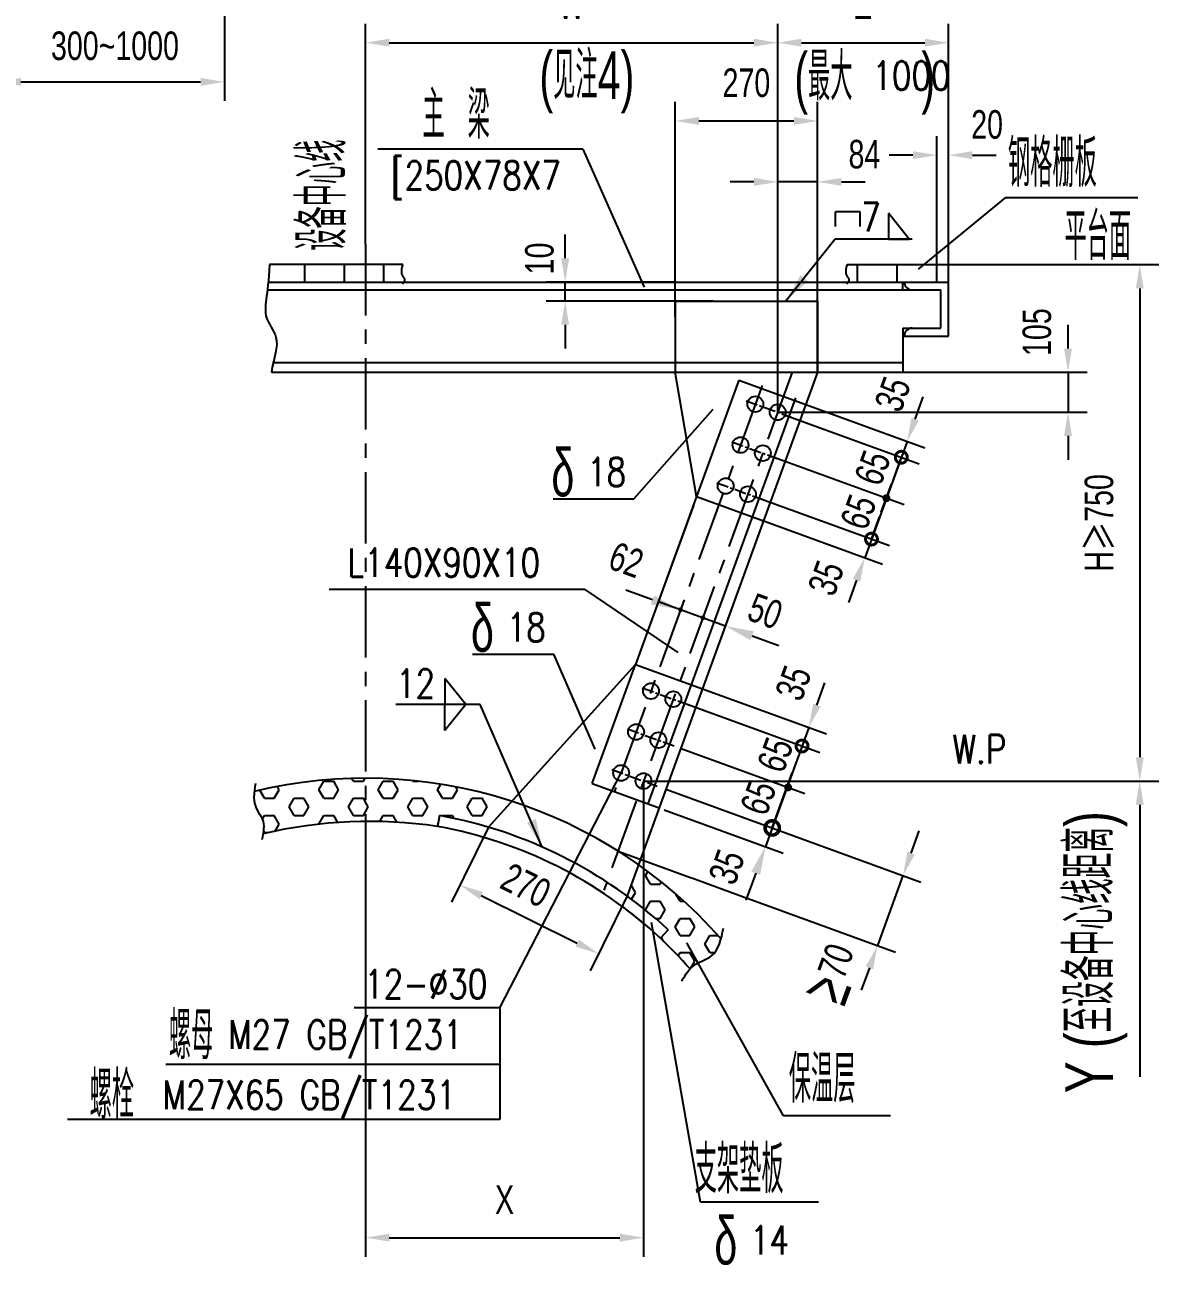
# Model space of a CAD drawing. Extents: x 148 to 221443, y -36682 to 6758.
# Drawn here: x 82567 to 84972, y -21196 to -18586 of the extents above; entities that cross this region are included whole.
import ezdxf
from ezdxf.enums import TextEntityAlignment as Align

# ---------------------------------------------------------------- set-up
doc = ezdxf.new("R2010")
doc.units = 0
doc.header["$LTSCALE"] = 10
doc.header["$MEASUREMENT"] = 0
doc.linetypes.add('CENTERX2', pattern=[4, 2.5, -0.5, 0.5, -0.5])
doc.linetypes.add('PHANTOM', pattern=[2.5, 1.25, -0.25, 0.25, -0.25, 0.25, -0.25])
for name, color, linetype in [('2', 4, 'Continuous'), ('3', 255, 'Continuous'), ('6', 4, 'PHANTOM'), ('9', 6, 'Continuous'), ('CENTER', 1, 'CENTERX2'), ('WHITE', 7, 'Continuous')]:
    doc.layers.add(name, color=color, linetype=linetype)
doc.styles.add('HZ', font='ROMS.SHX', dxfattribs={"width": 0.75, "bigfont": 'GBCBIG.SHX'})
doc.styles.get("Standard").update_dxf_attribs({"font": 'wison_e.shx', "width": 0.75, "bigfont": 'wison_c.shx'})
doc.styles.add('XW', font='ROMANS.shx', dxfattribs={"width": 0.85})
doc.dimstyles.new('DIM1', dxfattribs={"dimscale": 20, "dimtxt": 3, "dimasz": 2.5, "dimexe": 2, "dimexo": 0, "dimgap": 1, "dimtad": 0, "dimdec": 0, "dimzin": 0, "dimdsep": 46, "dimtxsty": 'Standard', "dimcen": 2, "dimclrd": 3, "dimclre": 3, "dimclrt": 3, "dimadec": 0, "dimazin": 0, "dimtfac": 0.666667, "dimtdec": 0, "dimtofl": 0, "dimtmove": 2, "dimatfit": 1, "dimfxl": 2, "dimtvp": 1.333333, "dimtolj": 1, "dimtzin": 0, "dimarcsym": 0})
pattern_1 = [(0, (59133.666, -28405.184), (0, 36.08439), [20.83333, -41.66667]), (120, (59133.666, -28405.184), (-31.25, -18.042196), [20.83333, -41.66667]), (60, (59154.5, -28405.184), (-31.25, 18.042196), [20.83333, -41.66667])]

# ---------------------------------------------------------------- blocks, each defined once
blk = doc.blocks.new('*D1151')
at = {"layer": '2', "color": 3, "lineweight": -2}
for p, q in [((82508.8, -18034.6), (82508.8, -18746.3)), ((82987, -18034.6), (82987, -18746.3)), ((82558.8, -18706.3), (82937, -18706.3))]:
    blk.add_line(p, q, dxfattribs=at)
at = {"layer": '2', "color": 3}
for points in [[(82558.8, -18698), (82558.8, -18714.6), (82508.8, -18706.3)], [(82937, -18714.6), (82937, -18698), (82987, -18706.3)]]:
    blk.add_solid(points, dxfattribs=at)
at = {"layer": 'Defpoints', "color": 0}
for p in [(82508.8, -18034.6), (82987, -18034.6), (82987, -18706.3)]:
    blk.add_point(p, dxfattribs=at)
at = {"layer": '2', "color": 3, "insert": (82756.6, -18630.7), "char_height": 60, "attachment_point": 5}
blk.add_mtext('\\A1;300~1000', dxfattribs=at)
blk = doc.blocks.new('*D1175')
at = {"layer": '2', "color": 3, "lineweight": -2}
for p, q in [((84151.8, -19401.5), (84151.8, -18583.9)), ((84511.5, -19167.5), (84511.5, -18583.9)), ((84201.8, -18623.9), (84461.5, -18623.9))]:
    blk.add_line(p, q, dxfattribs=at)
at = {"layer": '2', "color": 3}
for points in [[(84201.8, -18615.5), (84201.8, -18632.2), (84151.8, -18623.9)], [(84461.5, -18632.2), (84461.5, -18615.5), (84511.5, -18623.9)]]:
    blk.add_solid(points, dxfattribs=at)
at = {"layer": 'Defpoints', "color": 0}
for p in [(84511.5, -18623.9), (84511.5, -19167.5), (84151.8, -19401.5)]:
    blk.add_point(p, dxfattribs=at)
at = {"layer": '2', "color": 3, "insert": (84331.6, -18543.9), "char_height": 60, "attachment_point": 5}
blk.add_mtext('\\A1;Z', dxfattribs=at)
blk = doc.blocks.new('*D1176')
at = {"layer": '2', "color": 3, "lineweight": -2}
for p, q in [((83284.1, -19047.6), (83284.1, -18583.9)), ((84151.8, -19401.5), (84151.8, -18583.9)), ((83334.1, -18623.9), (84101.8, -18623.9))]:
    blk.add_line(p, q, dxfattribs=at)
at = {"layer": '2', "color": 3}
for points in [[(83334.1, -18615.5), (83334.1, -18632.2), (83284.1, -18623.9)], [(84101.8, -18632.2), (84101.8, -18615.5), (84151.8, -18623.9)]]:
    blk.add_solid(points, dxfattribs=at)
at = {"layer": 'Defpoints', "color": 0}
for p in [(84151.8, -18623.9), (83284.1, -19047.6), (84151.8, -19401.5)]:
    blk.add_point(p, dxfattribs=at)
at = {"layer": '2', "color": 3, "insert": (83717.9, -18543.9), "char_height": 60, "attachment_point": 5}
blk.add_mtext('\\A1;W', dxfattribs=at)
blk = doc.blocks.new('*D1177')
at = {"layer": '2', "color": 3, "lineweight": -2}
for p, q in [((83935.8, -19200.9), (83935.8, -18748.5)), ((84235.8, -19200.9), (84235.8, -18748.5)), ((83985.8, -18788.5), (84185.8, -18788.5))]:
    blk.add_line(p, q, dxfattribs=at)
at = {"layer": '2', "color": 3}
for points in [[(83985.8, -18780.2), (83985.8, -18796.8), (83935.8, -18788.5)], [(84185.8, -18796.8), (84185.8, -18780.2), (84235.8, -18788.5)]]:
    blk.add_solid(points, dxfattribs=at)
at = {"layer": 'Defpoints', "color": 0}
for p in [(84235.8, -18788.5), (83935.8, -19200.9), (84235.8, -19200.9)]:
    blk.add_point(p, dxfattribs=at)
at = {"layer": '2', "color": 3, "insert": (84085.8, -18708.5), "char_height": 60, "attachment_point": 5}
blk.add_mtext('\\A1;270', dxfattribs=at)
blk = doc.blocks.new('*D1178')
at = {"layer": '2', "color": 3, "lineweight": -2}
for p, q in [((84169.8, -19408.1), (84449.5, -19509.9)), ((84139.8, -19494.7), (84418.1, -19596))]:
    blk.add_line(p, q, dxfattribs=at)
at = {"layer": 'Defpoints', "color": 0}
for p in [(84169.8, -19408.1), (84139.8, -19494.7), (84380.6, -19582.4)]:
    blk.add_point(p, dxfattribs=at)
at = {"layer": '2', "color": 3, "insert": (84351.5, -19518.6), "char_height": 60, "attachment_point": 5, "rotation": 70}
blk.add_mtext('\\A1;65', dxfattribs=at)
blk = doc.blocks.new('_None')
blk = doc.blocks.new('_DotSmall')
at = {"layer": 'WHITE', "color": 0, "const_width": 0.5}
blk.add_lwpolyline([(-0.0625, 0, 1), (0.0625, 0, 1)], format="xyb", close=True, dxfattribs=at)
blk = doc.blocks.new('*D1179')
at = {"layer": '2', "color": 3, "lineweight": -2}
for p, q in [((84211, -19385.5), (84461.6, -19476.7)), ((84441.1, -19416), (84458.2, -19369)), ((84169.8, -19408.1), (84449.5, -19509.9)), ((84411.9, -19496.2), (84394.8, -19543.2))]:
    blk.add_line(p, q, dxfattribs=at)
at = {"layer": '2', "color": 3}
blk.add_solid([(84433.3, -19413.2), (84448.9, -19418.9), (84424, -19463)], dxfattribs=at)
at = {"layer": 'Defpoints', "color": 0}
for p in [(84211, -19385.5), (84169.8, -19408.1), (84411.9, -19496.2)]:
    blk.add_point(p, dxfattribs=at)
at = {"layer": '2', "color": 3, "lineweight": -2, "xscale": 50, "yscale": 50, "zscale": 50, "rotation": 70.0000000003676}
blk.add_blockref('_DotSmall', (84411.9, -19496.2), dxfattribs=at)
at = {"layer": '2', "color": 3, "insert": (84394, -19363.5), "char_height": 60, "attachment_point": 5, "rotation": 70}
blk.add_mtext('\\A1;35', dxfattribs=at)
blk = doc.blocks.new('*D1180')
at = {"layer": '2', "color": 3, "lineweight": -2}
for p, q in [((84108.5, -19580.9), (84386.8, -19682.2)), ((84103.2, -19623.3), (84372.5, -19721.3)), ((84349.2, -19668.5), (84366.3, -19621.5)), ((84317.9, -19754.6), (84300.8, -19801.6))]:
    blk.add_line(p, q, dxfattribs=at)
at = {"layer": '2', "color": 3}
blk.add_solid([(84325.7, -19757.5), (84310, -19751.8), (84335, -19707.7)], dxfattribs=at)
at = {"layer": 'Defpoints', "color": 0}
for p in [(84108.5, -19580.9), (84103.2, -19623.3), (84335, -19707.7)]:
    blk.add_point(p, dxfattribs=at)
at = {"layer": '2', "color": 3, "lineweight": -2, "xscale": 50, "yscale": 50, "zscale": 50, "rotation": 250.0000000003616}
blk.add_blockref('_DotSmall', (84349.2, -19668.5), dxfattribs=at)
at = {"layer": '2', "color": 3, "insert": (84253.6, -19750.6), "char_height": 60, "attachment_point": 5, "rotation": 70}
blk.add_mtext('\\A1;35', dxfattribs=at)
blk = doc.blocks.new('*D1181')
at = {"layer": '2', "color": 3, "lineweight": -2}
for p, q in [((83985.4, -19980.5), (84254.7, -20078.6)), ((84234.2, -20017.9), (84251.3, -19970.9)), ((83960.8, -20015.9), (84240.5, -20117.7)), ((84202.9, -20104), (84185.8, -20151))]:
    blk.add_line(p, q, dxfattribs=at)
at = {"layer": '2', "color": 3}
blk.add_solid([(84226.4, -20015), (84242, -20020.7), (84217.1, -20064.9)], dxfattribs=at)
at = {"layer": 'Defpoints', "color": 0}
for p in [(83985.4, -19980.5), (83960.8, -20015.9), (84202.9, -20104)]:
    blk.add_point(p, dxfattribs=at)
at = {"layer": '2', "color": 3, "lineweight": -2, "xscale": 50, "yscale": 50, "zscale": 50, "rotation": 70.00000000036327}
blk.add_blockref('_DotSmall', (84202.9, -20104), dxfattribs=at)
at = {"layer": '2', "color": 3, "insert": (84184.9, -19971.4), "char_height": 60, "attachment_point": 5, "rotation": 70}
blk.add_mtext('\\A1;35', dxfattribs=at)
blk = doc.blocks.new('*D1182')
at = {"layer": '2', "color": 3, "linetype": 'Continuous', "lineweight": -2}
for p, q in [((83869.3, -20177.7), (83869.3, -21178.6)), ((83284.1, -20314.3), (83284.1, -21178.6)), ((83334.1, -21138.6), (83819.3, -21138.6))]:
    blk.add_line(p, q, dxfattribs=at)
at = {"layer": '2', "color": 3}
for points in [[(83334.1, -21130.3), (83334.1, -21146.9), (83284.1, -21138.6)], [(83819.3, -21146.9), (83819.3, -21130.3), (83869.3, -21138.6)]]:
    blk.add_solid(points, dxfattribs=at)
at = {"layer": 'Defpoints', "color": 0}
for p in [(83869.3, -20177.7), (83284.1, -20314.3), (83869.3, -21138.6)]:
    blk.add_point(p, dxfattribs=at)
at = {"layer": '2', "color": 3, "insert": (83576.7, -21058.6), "char_height": 60, "attachment_point": 5}
blk.add_mtext('\\A1;X', dxfattribs=at)
blk = doc.blocks.new('*D1183')
at = {"layer": '2', "color": 3, "linetype": 'Continuous', "lineweight": -2}
for p, q in [((83918.2, -20195.5), (84453, -20390.2)), ((84432.6, -20329.5), (84449.7, -20282.5)), ((83815.6, -20325.1), (84399.4, -20537.5)), ((84344.7, -20570.8), (84327.6, -20617.8))]:
    blk.add_line(p, q, dxfattribs=at)
at = {"layer": '2', "color": 3}
for points in [[(84424.7, -20326.7), (84440.4, -20332.4), (84415.5, -20376.5)], [(84352.6, -20573.7), (84336.9, -20568), (84361.8, -20523.9)]]:
    blk.add_solid(points, dxfattribs=at)
at = {"layer": 'Defpoints', "color": 0}
for p in [(83918.2, -20195.5), (83815.6, -20325.1), (84361.8, -20523.9)]:
    blk.add_point(p, dxfattribs=at)
at = {"layer": '2', "color": 3, "insert": (84274.3, -20556.2), "char_height": 60, "attachment_point": 5, "rotation": 70}
blk.add_mtext('\\A1;70', dxfattribs=at)
blk = doc.blocks.new('*D1184')
at = {"layer": '2', "color": 3, "linetype": 'Continuous', "lineweight": -2}
for p, q in [((83869.3, -20177.7), (84953.8, -20177.7)), ((84913.8, -20227.7), (84913.8, -20799.9))]:
    blk.add_line(p, q, dxfattribs=at)
at = {"layer": '2', "color": 3}
blk.add_solid([(84922.2, -20227.7), (84905.5, -20227.7), (84913.8, -20177.7)], dxfattribs=at)
at = {"layer": 'Defpoints', "color": 0}
for p in [(83869.3, -20177.7), (84656.9, -20799.9), (84913.8, -20799.9)]:
    blk.add_point(p, dxfattribs=at)
at = {"layer": '2', "color": 3, "insert": (84822.5, -20537.8), "char_height": 100, "attachment_point": 5, "rotation": 90, "style": 'HZ'}
blk.add_mtext('\\A1;Y (至设备中心线距离)', dxfattribs=at)
blk = doc.blocks.new('*D1187')
at = {"layer": '2', "color": 3, "lineweight": -2}
for p, q in [((83543, -20274.9), (83465, -20432.2)), ((83527.5, -20418.6), (83729.7, -20518.8)), ((83834.7, -20419.5), (83756.7, -20576.8))]:
    blk.add_line(p, q, dxfattribs=at)
at = {"layer": '2', "color": 3}
for points in [[(83531.2, -20411.1), (83523.8, -20426.1), (83482.7, -20396.4)], [(83726, -20526.2), (83733.4, -20511.3), (83774.5, -20541)]]:
    blk.add_solid(points, dxfattribs=at)
at = {"layer": 'Defpoints', "color": 0}
for p in [(83543, -20274.9), (83834.7, -20419.5), (83774.5, -20541)]:
    blk.add_point(p, dxfattribs=at)
at = {"layer": '2', "color": 3, "insert": (83621.5, -20397), "char_height": 60, "attachment_point": 5, "rotation": 333.6376}
blk.add_mtext('\\A1;270', dxfattribs=at)
blk = doc.blocks.new('*D1189')
at = {"layer": '2', "color": 3, "linetype": 'Continuous', "lineweight": -2}
for p, q in [((84486.5, -19090.9), (84953.8, -19090.9)), ((84913.8, -19140.9), (84913.8, -20127.7)), ((83869.3, -20177.7), (84953.8, -20177.7))]:
    blk.add_line(p, q, dxfattribs=at)
at = {"layer": '2', "color": 3}
for points in [[(84922.2, -19140.9), (84905.5, -19140.9), (84913.8, -19090.9)], [(84905.5, -20127.7), (84922.2, -20127.7), (84913.8, -20177.7)]]:
    blk.add_solid(points, dxfattribs=at)
at = {"layer": 'Defpoints', "color": 0}
for p in [(84486.5, -19090.9), (83869.3, -20177.7), (84913.8, -20177.7)]:
    blk.add_point(p, dxfattribs=at)
at = {"layer": '2', "color": 3, "insert": (84828.9, -19634.3), "char_height": 60, "attachment_point": 5, "rotation": 90}
blk.add_mtext('\\A1;H{\\fSimSun|b0|i0|c134|p54;≥}750', dxfattribs=at)
blk = doc.blocks.new('*D1191')
at = {"layer": '2', "color": 3, "linetype": 'Continuous', "lineweight": -2}
for p, q in [((83704.3, -19077.5), (83704.3, -19027.5)), ((83935.8, -19127.5), (83664.3, -19127.5)), ((84016.9, -19167.5), (83664.3, -19167.5)), ((83704.3, -19217.5), (83704.3, -19267.5))]:
    blk.add_line(p, q, dxfattribs=at)
at = {"layer": '2', "color": 3}
for points in [[(83696, -19077.5), (83712.7, -19077.5), (83704.3, -19127.5)], [(83712.7, -19217.5), (83696, -19217.5), (83704.3, -19167.5)]]:
    blk.add_solid(points, dxfattribs=at)
at = {"layer": 'Defpoints', "color": 0}
for p in [(83935.8, -19127.5), (83704.3, -19167.5), (84016.9, -19167.5)]:
    blk.add_point(p, dxfattribs=at)
at = {"layer": '2', "color": 3, "insert": (83650.4, -19077.9), "char_height": 60, "attachment_point": 5, "rotation": 90}
blk.add_mtext('\\A1;10', dxfattribs=at)
blk = doc.blocks.new('*D1209')
at = {"layer": '2', "color": 3, "linetype": 'Continuous', "lineweight": -2}
for p, q in [((84151.8, -19401.5), (84151.8, -18876.7)), ((84235.8, -19317.5), (84235.8, -18876.7)), ((84101.8, -18916.7), (84051.8, -18916.7)), ((84285.8, -18916.7), (84335.8, -18916.7))]:
    blk.add_line(p, q, dxfattribs=at)
at = {"layer": '2', "color": 3}
for points in [[(84101.8, -18925.1), (84101.8, -18908.4), (84151.8, -18916.7)], [(84285.8, -18908.4), (84285.8, -18925.1), (84235.8, -18916.7)]]:
    blk.add_solid(points, dxfattribs=at)
at = {"layer": 'Defpoints', "color": 0}
for p in [(84235.8, -18916.7), (84235.8, -19317.5), (84151.8, -19401.5)]:
    blk.add_point(p, dxfattribs=at)
at = {"layer": '2', "color": 3, "insert": (84334.3, -18858.8), "char_height": 60, "attachment_point": 5}
blk.add_mtext('\\A1;84', dxfattribs=at)
blk = doc.blocks.new('*D1210')
at = {"layer": '2', "color": 3, "linetype": 'Continuous', "lineweight": -2}
for p, q in [((84762.9, -19267.5), (84762.9, -19217.5)), ((84235.8, -19317.5), (84802.9, -19317.5)), ((84151.8, -19401.5), (84802.9, -19401.5)), ((84762.9, -19451.5), (84762.9, -19501.5))]:
    blk.add_line(p, q, dxfattribs=at)
at = {"layer": '2', "color": 3}
for points in [[(84754.5, -19267.5), (84771.2, -19267.5), (84762.9, -19317.5)], [(84771.2, -19451.5), (84754.5, -19451.5), (84762.9, -19401.5)]]:
    blk.add_solid(points, dxfattribs=at)
at = {"layer": 'Defpoints', "color": 0}
for p in [(84235.8, -19317.5), (84151.8, -19401.5), (84762.9, -19401.5)]:
    blk.add_point(p, dxfattribs=at)
at = {"layer": '2', "color": 3, "insert": (84697.6, -19232.9), "char_height": 60, "attachment_point": 5, "rotation": 90}
blk.add_mtext('\\A1;105', dxfattribs=at)
blk = doc.blocks.new('*D1213')
at = {"layer": '2', "color": 3, "linetype": 'Continuous', "lineweight": -2}
for p, q in [((84486.5, -19090.9), (84486.5, -18820.5)), ((84511.5, -19127.5), (84511.5, -18820.5)), ((84436.5, -18860.5), (84386.5, -18860.5)), ((84561.5, -18860.5), (84611.5, -18860.5))]:
    blk.add_line(p, q, dxfattribs=at)
at = {"layer": '2', "color": 3}
for points in [[(84436.5, -18868.8), (84436.5, -18852.1), (84486.5, -18860.5)], [(84561.5, -18852.1), (84561.5, -18868.8), (84511.5, -18860.5)]]:
    blk.add_solid(points, dxfattribs=at)
at = {"layer": 'Defpoints', "color": 0}
for p in [(84511.5, -18860.5), (84486.5, -19090.9), (84511.5, -19127.5)]:
    blk.add_point(p, dxfattribs=at)
at = {"layer": '2', "color": 3, "insert": (84592.5, -18796.2), "char_height": 60, "attachment_point": 5}
blk.add_mtext('\\A1;20', dxfattribs=at)

msp = doc.modelspace()

# ---------------------------------------------------------------- hatches: boundary and pattern name
at = {"layer": '6', "ltscale": 6}
h = msp.add_hatch(dxfattribs=at)
h.set_pattern_fill('HEX', color=256, scale=166.666667, style=0)
h.set_pattern_definition(pattern_1)
edge = h.paths.add_edge_path()
edge.add_spline(control_points=[(83049.8451, -20199.517), (83048.3926, -20213.5983), (83049.8863, -20234.0435), (83071.2835, -20259.6783), (83070.2238, -20277.5657), (83068.2948, -20288.5604)], knot_values=[19.698196203, 19.698196203, 19.698196203, 19.698196203, 44.393820247, 57.303182116, 76.323206199, 76.323206199, 76.323206199, 76.323206199], degree=3, periodic=0)
edge.add_arc((83292.7403, -21244.9443), 982.3675, 90.503418, 103.2072534, ccw=False)
edge.add_line((83284.1091, -20262.6147), (83284.1091, -20171.6133))
edge.add_arc((83284.1091, -21168.9403), 997.327, 90, 103.5852491)
at = {"layer": '6', "linetype": 'Continuous'}
h = msp.add_hatch(dxfattribs=at)
h.set_pattern_fill('HEX', color=4, scale=166.666667, style=0)
h.set_pattern_definition(pattern_1)
h.paths.add_polyline_path([(83284.1091, -20171.6133), (83284.1091, -20262.6147, -0.038736066), (83435.7353, -20273.0398), (83439.9482, -20250.09, -0.027390146), (83542.9552, -20274.8958), (83592.1769, -20220.386, 0.078669061)])

# ---------------------------------------------------------------- linework, layer by layer
for p, q in [((83362.3823, -19090.8674), (83081.9374, -19090.8674)), ((83155.5366, -19090.8674), (83155.5366, -19127.5341)), ((83238.8699, -19090.8674), (83238.8699, -19127.5341)), ((83322.2032, -19090.8674), (83322.2032, -19127.5341)), ((84297.7398, -19090.8674), (84486.4834, -19090.8674)), ((84319.8167, -19127.5341), (84319.8167, -19090.8674)), ((84403.15, -19127.5341), (84403.15, -19090.8674)), ((84486.4834, -19127.5341), (84486.4834, -19090.8674)), ((83080.437, -19127.5341), (84511.4834, -19127.5341)), ((84414.8167, -19144.2008), (84414.8167, -19127.5341)), ((84511.4834, -19241.1141), (84511.4834, -19127.5341)), ((84414.8167, -19144.2008), (84494.8167, -19144.2008)), ((84494.8167, -19224.4474), (84494.8167, -19144.2008)), ((83935.7767, -19167.5341), (83935.7767, -19317.5341)), ((83935.7767, -19167.5341), (84235.7767, -19167.5341)), ((84235.7767, -19167.5341), (84235.7767, -19317.5341)), ((84511.4834, -19241.1141), (84511.4834, -19167.5341)), ((84414.8167, -19224.4474), (84414.8167, -19241.1141)), ((84414.8167, -19224.4474), (84494.8167, -19224.4474)), ((84414.8167, -19241.1141), (84511.4834, -19241.1141)), ((84414.8167, -19241.1141), (84414.8167, -19317.5341)), ((83085.9647, -19317.5341), (83935.7767, -19317.5341)), ((84235.7767, -19317.5341), (83834.7008, -20419.481)), ((83981.0428, -19578.8389), (83935.7767, -19317.5341)), ((84235.7767, -19317.5341), (84414.8167, -19317.5341)), ((83981.0428, -19578.8389), (83852.4464, -19932.1546)), ((83974.2024, -19597.6328), (83886.8665, -19837.5863)), ((83981.0428, -19578.8389), (84121.9967, -19630.1419)), ((83542.9552, -20274.8958), (83852.4464, -19932.1546)), ((83852.4464, -19932.1546), (83993.4003, -19983.4576)), ((83439.9482, -20250.09), (83435.7353, -20273.0398)), ((83921.4666, -20490.6781), (83904.9965, -20508.5294))]:
    msp.add_line(p, q)
at = {"color": 7, "linetype": 'Continuous'}
msp.add_line((84115.1563, -19648.9358), (84027.8204, -19888.8893), dxfattribs=at)
for centre in [(84104.7779, -19384.4348), (84151.7625, -19401.5358), (84073.4261, -19470.5733), (84120.4107, -19487.6743), (84042.0742, -19556.7118), (84089.0589, -19573.8128), (83884.9762, -19988.3352), (83931.9608, -20005.4362), (83853.6243, -20074.4737), (83900.6089, -20091.5747), (83822.2725, -20160.6122), (83869.2571, -20177.7132)]:
    msp.add_circle(centre, 16.6667)
for centre, radius, start, end in [((84434.8167, -19127.5341), 16.6667, 180, 270), ((84434.8167, -19241.1141), 16.6667, 90, 180), ((83265.2094, -21201.9707), 967.7864, 47.3045588, 79.5979051), ((83269.0375, -21190.5134), 932.4944, 47.0000625, 79.7021448)]:
    msp.add_arc(centre, radius, start, end)
at = {"layer": '2', "color": 3, "linetype": 'Continuous'}
for p, q in [((83741.2237, -18847.9069), (83310.3013, -18847.9069)), ((83741.2237, -18847.9069), (83870.8222, -19137.9946)), ((84630.9289, -18949.4593), (84447.1684, -19100.7639)), ((84630.9289, -18949.4593), (84910.0105, -18949.4593)), ((84325.5992, -18980.0605), (84273.2019, -18980.0605)), ((84273.2019, -19010.3121), (84273.2019, -18980.0605)), ((84325.5992, -19010.3121), (84325.5992, -18980.0605)), ((84167.8978, -19167.5341), (84272.1413, -19037.5389)), ((84435.0166, -19037.5389), (84272.1413, -19037.5389)), ((84369.7266, -19612.1168), (84391.3879, -19552.603)), ((83566.9824, -20654.9878), (83822.2725, -20160.6122)), ((83989.5091, -21063.5253), (83885.7353, -20475.1124)), ((84163.7499, -20882.28), (83960.7353, -20518.4137)), ((83566.9824, -20654.9878), (83260.2102, -20654.9878)), ((83566.9824, -20654.9878), (83566.9824, -20889.8252)), ((83566.9824, -20774.2459), (82863.9857, -20774.2459)), ((84389.3273, -20882.28), (84163.7499, -20882.28)), ((83566.9824, -20889.8252), (82656.7759, -20889.8252)), ((84237.9637, -21063.5253), (83989.5091, -21063.5253))]:
    msp.add_line(p, q, dxfattribs=at)
at = {"layer": '2'}
for p, q in [((84235.7767, -18916.7398), (84151.7625, -18916.7398)), ((83704.3431, -19167.5341), (83704.3431, -19127.5341)), ((84762.8696, -19317.5341), (84762.8696, -19401.5358)), ((84423.9956, -19463.0141), (84334.9546, -19707.6523)), ((83745.3838, -19774.7751), (83207.452, -19774.7751)), ((83745.3838, -19774.7751), (83941.5138, -19907.1483)), ((83888.2379, -19796.5041), (83831.8564, -19775.9829)), ((83900.5473, -19799.9986), (84041.5012, -19851.3016)), ((84097.8827, -19871.8228), (84154.2643, -19892.3441)), ((83525.6022, -20016.6742), (83348.029, -20016.6742)), ((83656.1178, -20316.9116), (83525.6022, -20016.6742)), ((83948.2226, -20108.9046), (84209.1022, -20203.8571)), ((84160.6839, -20219.9332), (84182.3452, -20160.4193)), ((84415.4536, -20376.5125), (84361.8265, -20523.8518))]:
    msp.add_line(p, q, dxfattribs=at)
at = {"layer": '2', "linetype": 'Continuous'}
for p, q in [((84384.7738, -18982.9245), (84384.7738, -19037.5389)), ((84428.5085, -19037.5389), (84384.7738, -18982.9245))]:
    msp.add_line(p, q, dxfattribs=at)
at = {"layer": '2', "color": 7, "linetype": 'Continuous'}
for p, q in [((84428.5085, -19037.5389), (84384.7738, -18982.9245)), ((84384.7738, -18982.9245), (84384.7738, -19037.5389)), ((84384.7738, -19037.5389), (84428.5085, -19037.5389))]:
    msp.add_line(p, q, dxfattribs=at)
at = {"layer": '2', "color": 7}
for p, q in [((83451.2201, -19962.0598), (83451.2201, -20016.6742)), ((83494.9549, -20016.6742), (83451.2201, -19962.0598)), ((83451.2201, -20071.2886), (83451.2201, -20016.6742)), ((83494.9549, -20016.6742), (83451.2201, -20071.2886))]:
    msp.add_line(p, q, dxfattribs=at)
at = {"layer": '2', "color": 3}
for p, q in [((83918.2355, -20195.5399), (84177.7504, -20289.9955)), ((84140.1627, -20276.3147), (84160.6839, -20219.9332)), ((83912.954, -20237.9583), (84163.4995, -20329.1494)), ((84105.3906, -20371.8502), (84084.8694, -20428.2317))]:
    msp.add_line(p, q, dxfattribs=at)
at = {"layer": '2'}
for points in [[(83678.8045, -19583.8572), (83848.7248, -19583.8572), (84015.9074, -19394.852)], [(83509.5189, -19910.9071), (83679.4391, -19910.9071), (83766.4296, -20110.8982)]]:
    msp.add_lwpolyline(points, dxfattribs=at)
at = {"layer": '2', "color": 3, "linetype": 'Continuous', "const_width": 7.9167}
msp.add_lwpolyline([(84376.1823, -19582.3599, 1), (84384.9323, -19582.3599, 1)], format="xyb", close=True, dxfattribs=at)
at = {"layer": '2'}
for points, const_width in [([(83944.6195, -19817.0253, 1), (83950.0362, -19817.0253, 1)], 4.5833), ([(83991.6041, -19834.1264, 1), (83997.0208, -19834.1264, 1)], 4.5833), ([(84169.293, -20190.96, 1), (84178.043, -20190.96, 1)], 7.9167), ([(84169.2229, -20190.1762, 1), (84173.8062, -20190.1762, 1)], 3.75)]:
    msp.add_lwpolyline(points, format="xyb", close=True, dxfattribs=dict(at, const_width=const_width))
for centre, radius, start, end in [((83284.1091, -21168.9403), 997.327, 41.3775949, 103.5852491), ((83292.7403, -21244.9443), 982.3675, 81.630202, 103.2072534), ((83284.1091, -21168.9403), 906.4456, 41.0958999, 53.269813)]:
    msp.add_arc(centre, radius, start, end, dxfattribs=at)
at = {"layer": '2', "color": 3, "linetype": 'Continuous'}
msp.add_solid([(84215.3325, -19125.64), (84199.7296, -19113.128), (84169.9951, -19166.1926)], dxfattribs=at)
at = {"layer": '2'}
for points in [[(83891.6581, -19787.1072), (83884.8177, -19805.9011), (83944.6195, -19817.0253)], [(84101.3029, -19862.4259), (84094.4625, -19881.2198), (84041.5012, -19851.3016)], [(83642.6681, -20257.5895), (83624.1555, -20265.1582), (83656.1178, -20316.9116)]]:
    msp.add_solid(points, dxfattribs=at)
at = {"layer": '3', "ltscale": 6}
for p, q in [((83077.4633, -19144.2008), (84414.8167, -19144.2008)), ((83088.4227, -19296.6422), (84414.8167, -19296.6422)), ((83935.7767, -19317.5341), (84235.7767, -19317.5341)), ((84070.0838, -19334.2008), (83981.0428, -19578.8389)), ((84070.0838, -19334.2008), (84211.0377, -19385.5038)), ((84189.5057, -19370.9324), (83878.4986, -20225.4175)), ((83761.2411, -20182.7393), (83852.4464, -19932.1546)), ((83761.2411, -20182.7393), (83902.195, -20234.0423))]:
    msp.add_line(p, q, dxfattribs=at)
at = {"layer": '9'}
for points, knots in [([(83081.9374, -19090.8674), (83078.5205, -19158.6928), (83062.7005, -19196.4918), (83108.9626, -19249.3812), (83090.215, -19286.6121), (83085.9647, -19317.5341)], [0, 0, 0, 0, 39.248188141, 67.529390157, 109.117499153, 109.117499153, 109.117499153, 109.117499153]), ([(83052.5143, -20182.5893), (83048.4726, -20202.7704), (83046.2034, -20229.6312), (83074.0598, -20263.0044), (83069.0412, -20285.9794), (83065.6721, -20301.4031)], [9.951640217, 9.951640217, 9.951640217, 9.951640217, 44.393820247, 57.303182116, 83.670348965, 83.670348965, 83.670348965, 83.670348965]), ([(83950.17, -20598.7541), (83957.4351, -20584.3216), (83973.0898, -20561.0614), (84025.3686, -20546.8368), (84032.8177, -20510.342), (84037.5069, -20487.3687)], [13.598303043, 13.598303043, 13.598303043, 13.598303043, 41.576270709, 64.022572381, 102.159160562, 102.159160562, 102.159160562, 102.159160562])]:
    msp.add_open_spline(points, degree=3, knots=knots, dxfattribs=at)
for points in [[(83362.3823, -19090.8674), (83362.3512, -19115.5854), (83366.3967, -19121.6495), (83361.8455, -19131.7562)], [(84297.7398, -19090.8674), (84297.7087, -19115.5854), (84301.7542, -19121.6495), (84297.203, -19131.7562)]]:
    msp.add_spline(points, degree=3, dxfattribs=at)
at = {"layer": 'CENTER', "ltscale": 6}
for p, q in [((83284.1091, -19047.6372), (83284.1091, -20314.3302)), ((84119.0288, -19345.2809), (83808.0216, -20199.766))]:
    msp.add_line(p, q, dxfattribs=at)
at = {"layer": 'CENTER'}
for p, q in [((84085.0472, -19377.2534), (84180.0659, -19411.8374)), ((84055.0601, -19463.8886), (84150.5953, -19498.6606)), ((84023.7083, -19550.0271), (84119.2434, -19584.7991)), ((83866.6102, -19981.6505), (83966.4176, -20017.9775)), ((83835.2584, -20067.789), (83935.0658, -20104.1159)), ((83802.5418, -20153.4308), (83898.0769, -20188.2027))]:
    msp.add_line(p, q, dxfattribs=at)

# ---------------------------------------------------------------- texts
at = {"layer": '2', "color": 3}
for s, height, style, width, p in [('(见注4)', 100, 'HZ', 0.65, (83650.1509, -18742.2894)), ('(最大      )', 100, 'HZ', 0.65, (84186.7108, -18745.2464)), ('1000', 60, 'XW', 0.8, (84350.9845, -18723.0361)), ('平台面', 100, 'HZ', 0.65, (84755.276, -19080.9882)), ('18', 60, 'XW', 0.8, (83750.3251, -19557.1646))]:
    msp.add_text(s, height=height, dxfattribs=dict(at, style=style, width=width)).set_placement(p)
at = {"layer": '2', "color": 3, "linetype": 'Continuous'}
for s, height, style, width, p in [('主  梁', 100, 'HZ', 0.65, (83403.9286, -18825.6292)), ('钢格栅板', 100, 'HZ', 0.65, (84636.3916, -18927.275)), ('[250X78X7', 60, 'XW', 0.8, (83337.4875, -18933.1025)), ('δ', 100, 'HZ', 0.65, (83675.2639, -19578.5036)), ('L140X90X10', 60, 'XW', 0.8, (83246.3258, -19748.1973)), ('δ', 100, 'HZ', 0.65, (83505.9783, -19905.5535)), ('W.P', 60, 'XW', 0.8, (84520.0288, -20140.6411)), ('12-%%c30', 60, 'XW', 0.8, (83281.2118, -20634.9703)), ('螺母', 100, 'HZ', 0.65, (82870.2264, -20762.9106)), ('M27 GB/T1231', 60, 'XW', 0.8, (82994.9831, -20741.2086)), ('保温层', 100, 'HZ', 0.65, (84175.1038, -20854.6084)), ('螺栓', 100, 'HZ', 0.65, (82703.2915, -20888.2312)), ('M27X65 GB/T1231', 60, 'XW', 0.8, (82856.9896, -20867.9427)), ('支架垫板', 100, 'HZ', 0.65, (83977.0097, -21044.9759)), ('δ', 100, 'HZ', 0.65, (84018.28, -21195.078)), ('14', 60, 'XW', 0.8, (84093.3412, -21173.739))]:
    msp.add_text(s, height=height, dxfattribs=dict(at, style=style, width=width)).set_placement(p)
at = {"layer": '2', "color": 3, "style": 'HZ', "width": 0.65}
for s, rotation, p in [('设备中心线', 90, (83242.6711, -19061.684)), ('≥', 70, (84291.6591, -20654.333))]:
    msp.add_text(s, height=100, rotation=rotation, dxfattribs=at).set_placement(p)
at = {"layer": '2', "color": 3, "linetype": 'Continuous', "style": 'XW', "width": 0.8}
for s, p in [('7', (84368.5489, -18990.8772)), ('12', (83430.4315, -19972.2516))]:
    msp.add_text(s, height=60, dxfattribs=at).set_placement(p, align=Align.MIDDLE_RIGHT)
at = {"layer": '2', "color": 3, "linetype": 'Continuous', "width": 0.75}
msp.add_text('62', height=60, rotation=340, dxfattribs=at).set_placement((83791.3286, -19728.7985))
at = {"layer": '2', "style": 'XW', "width": 0.8}
msp.add_text('18', height=60, dxfattribs=at).set_placement((83581.0394, -19884.2145))
at = {"layer": '2', "color": 3, "char_height": 60, "attachment_point": 5, "rotation": 70}
for insert in [(84321.7488, -19611.5028), (84146.678, -20122.5576)]:
    msp.add_mtext('65', dxfattribs=dict(at, insert=insert))
at = {"layer": '2', "insert": (84111.0685, -20212.5575), "char_height": 60, "attachment_point": 5, "rotation": 70}
msp.add_mtext('65', dxfattribs=at)
at = {"layer": '3', "color": 3, "linetype": 'Continuous', "width": 0.75}
msp.add_text('50', height=60, rotation=340, dxfattribs=at).set_placement((84083.9302, -19836.876))

# ---------------------------------------------------------------- dimensions: what is measured, and where the dimension line sits
at = {"layer": '2'}
dim = msp.add_linear_dim(base=(82986.9992, -18706.2862), p1=(82508.8425, -18034.6448), p2=(82986.9992, -18034.6448), text='300~1000', dimstyle='DIM1', dxfattribs=at)
dim.commit()
dim.dimension.update_dxf_attribs({"geometry": '*D1151', "text_midpoint": (82756.5716, -18630.6589), "dimtype": 160})
for base, p1, p2, text, picture, middle in [((84151.7625, -18623.8703), (83284.1091, -19047.6372), (84151.7625, -19401.5358), 'W', '*D1176', (83717.9358, -18543.8703)), ((84511.4834, -18623.8703), (84151.7625, -19401.5358), (84511.4834, -19167.5341), 'Z', '*D1175', (84331.623, -18543.8703)), ((84235.7767, -18788.4905), (83935.7767, -19200.8674), (84235.7767, -19200.8674), '270', '*D1177', (84085.7767, -18708.4905))]:
    dim = msp.add_linear_dim(base=base, p1=p1, p2=p2, text=text, dimstyle='DIM1', dxfattribs=at)
    dim.commit()
    dim.dimension.update_dxf_attribs({"geometry": picture, "text_midpoint": middle})
at = {"layer": '2', "color": 7, "linetype": 'Continuous'}
dim = msp.add_linear_dim(base=(84511.4834, -18860.4576), p1=(84486.4834, -19090.8674), p2=(84511.4834, -19127.5341), text='20', dimstyle='DIM1', dxfattribs=at)
dim.commit()
dim.dimension.update_dxf_attribs({"geometry": '*D1213', "text_midpoint": (84592.4625, -18796.2384), "dimtype": 160})
dim = msp.add_linear_dim(base=(84235.7767, -18916.7398), p1=(84151.7625, -19401.5358), p2=(84235.7767, -19317.5341), dimstyle='DIM1', dxfattribs=at)
dim.commit()
dim.dimension.update_dxf_attribs({"geometry": '*D1209', "text_midpoint": (84334.3004, -18858.7874), "dimtype": 160})
for base, p1, p2, text, picture, middle in [((83704.3431, -19167.5341), (83935.7767, -19127.5341), (84016.8952, -19167.5341), '10', '*D1191', (83650.3882, -19077.855)), ((84762.8696, -19401.5358), (84235.7767, -19317.5341), (84151.7625, -19401.5358), '105', '*D1210', (84697.6077, -19232.9306))]:
    dim = msp.add_linear_dim(base=base, p1=p1, p2=p2, angle=90, text=text, dimstyle='DIM1', dxfattribs=at)
    dim.commit()
    dim.dimension.update_dxf_attribs({"geometry": picture, "text_midpoint": middle, "dimtype": 160})
at = {"layer": '2', "color": 3, "linetype": 'Continuous'}
dim = msp.add_linear_dim(base=(84913.835, -20177.7132), p1=(84486.4834, -19090.8674), p2=(83869.2571, -20177.7132), angle=90, text='H{\\fSimSun|b0|i0|c134|p54;≥}750', dimstyle='DIM1', dxfattribs=at)
dim.commit()
dim.dimension.update_dxf_attribs({"geometry": '*D1189', "text_midpoint": (84828.9188, -19634.2903)})
at = {"layer": '2'}
for base, p1, p2, text, override, picture, middle in [((84411.9091, -19496.2214), (84211.0377, -19385.5038), (84169.8234, -19408.1094), '35', {"dimblk2": 'DOTSMALL', "dimsah": 1, "dimcen": 0}, '*D1179', (84393.9509, -19363.5348)), ((84380.5573, -19582.3599), (84169.8234, -19408.1094), (84139.8363, -19494.7446), '65', {"dimblk1": 'NONE', "dimblk2": 'NONE', "dimsah": 1, "dimsd1": 1, "dimsd2": 1}, '*D1178', (84351.4631, -19518.6027)), ((84334.9546, -19707.6523), (84108.4844, -19580.8831), (84103.2029, -19623.3015), '35', {"dimblk1": 'DOTSMALL', "dimsah": 1}, '*D1180', (84253.6088, -19750.5788)), ((84202.8664, -20104.0378), (83985.3655, -19980.5332), (83960.7806, -20015.9258), '35', {"dimblk2": 'DOTSMALL', "dimsah": 1, "dimcen": 0}, '*D1181', (84184.9081, -19971.3511))]:
    dim = msp.add_linear_dim(base=base, p1=p1, p2=p2, angle=250, text=text, dimstyle='DIM1', override=override, dxfattribs=at)
    dim.commit()
    dim.dimension.update_dxf_attribs({"geometry": picture, "text_midpoint": middle, "dimtype": 160})
at = {"layer": '2', "color": 3, "linetype": 'Continuous'}
dim = msp.add_linear_dim(base=(83869.2571, -21138.586), p1=(83284.1091, -20314.3302), p2=(83869.2571, -20177.7132), text='X', dimstyle='DIM1', dxfattribs=at)
dim.commit()
dim.dimension.update_dxf_attribs({"geometry": '*D1182', "text_midpoint": (83576.6831, -21058.586)})
at = {"layer": '2'}
dim = msp.add_linear_dim(base=(83774.4904, -20540.9743), p1=(83542.9552, -20274.8958), p2=(83834.7008, -20419.481), angle=333.6376051, text='270', dimstyle='DIM1', dxfattribs=at)
dim.commit()
dim.dimension.update_dxf_attribs({"geometry": '*D1187', "text_midpoint": (83621.5004, -20397.0014), "dimtype": 161})

# ---------------------------------------------------------------- next in the draw order: texts
at = {"layer": '2', "insert": (84044.566, -20358.3951), "char_height": 60, "attachment_point": 5, "rotation": 70, "bg_fill": 2}
msp.add_mtext('\\A1;35', dxfattribs=at)

# ---------------------------------------------------------------- next in the draw order: hatches: boundary and pattern name
at = {"layer": '6', "ltscale": 6}
h = msp.add_hatch(dxfattribs=at)
h.set_pattern_fill('HEX', color=256, scale=166.666667, style=0)
h.set_pattern_definition(pattern_1)
edge = h.paths.add_edge_path()
edge.add_line((83921.4666, -20490.6781), (83904.9965, -20508.5294))
edge.add_arc((83284.1091, -21168.9403), 906.4456, 41.0958999, 46.7668086, ccw=False)
edge.add_spline(control_points=[(83967.2159, -20573.1142), (83970.7662, -20569.3418), (83983.971, -20558.1007), (84017.954, -20548.8543), (84028.5119, -20524.3242), (84032.4729, -20509.6887)], knot_values=[32.031214709, 32.031214709, 32.031214709, 32.031214709, 41.576270709, 64.022572381, 89.598805579, 89.598805579, 89.598805579, 89.598805579], degree=3, periodic=0)
edge.add_arc((83284.1091, -21168.9403), 997.327, 41.3775949, 54.8256882)
edge.add_line((83858.6351, -20353.722), (83834.7008, -20419.481))
edge.add_arc((83265.2094, -21201.9707), 967.7864, 47.3045588, 53.9530951, ccw=False)

# ---------------------------------------------------------------- next in the draw order: linework, layer by layer
at = {"layer": '2'}
msp.add_line((84217.1172, -20064.8839), (84125.9118, -20315.4686), dxfattribs=at)
at = {"layer": '2', "color": 3}
msp.add_line((83918.2355, -20195.5399), (84177.7504, -20289.9955), dxfattribs=at)
msp.add_solid([(84095.9937, -20368.43), (84114.7876, -20375.2704), (84125.9118, -20315.4686)], dxfattribs=at)
at = {"layer": 'CENTER', "ltscale": 6}
msp.add_line((84182.3367, -19317.5341), (83785.6706, -20407.3652), dxfattribs=at)

# ---------------------------------------------------------------- next in the draw order: block references
at = {"layer": '2', "color": 3, "xscale": 60.00000000000001, "yscale": 60.00000000000001, "zscale": 60.00000000000001, "rotation": 250.0000000000108}
msp.add_blockref('_DotSmall', (84140.1627, -20276.3147), dxfattribs=at)

# ---------------------------------------------------------------- next in the draw order: dimensions: what is measured, and where the dimension line sits
at = {"layer": '2', "color": 3, "linetype": 'Continuous'}
dim = msp.add_linear_dim(base=(84913.835, -20799.8578), p1=(83869.2571, -20177.7132), p2=(84656.9088, -20799.8578), angle=90, text='Y (至设备中心线距离)', dimstyle='DIM1', override={"dimtxt": 5, "dimtxsty": 'HZ', "dimblk2": 'NONE', "dimsah": 1, "dimcen": 0, "dimse2": 1}, dxfattribs=at)
dim.commit()
dim.dimension.update_dxf_attribs({"geometry": '*D1184', "text_midpoint": (84822.5425, -20537.8492), "dimtype": 160})
at = {"layer": '2', "color": 7, "linetype": 'Continuous'}
dim = msp.add_linear_dim(base=(84361.8265, -20523.8518), p1=(83918.2355, -20195.5399), p2=(83815.63, -20325.0525), angle=70, text='70', dimstyle='DIM1', dxfattribs=at)
dim.commit()
dim.dimension.update_dxf_attribs({"geometry": '*D1183', "text_midpoint": (84274.2924, -20556.2314), "dimtype": 160})

doc.saveas('drawing.dxf')
